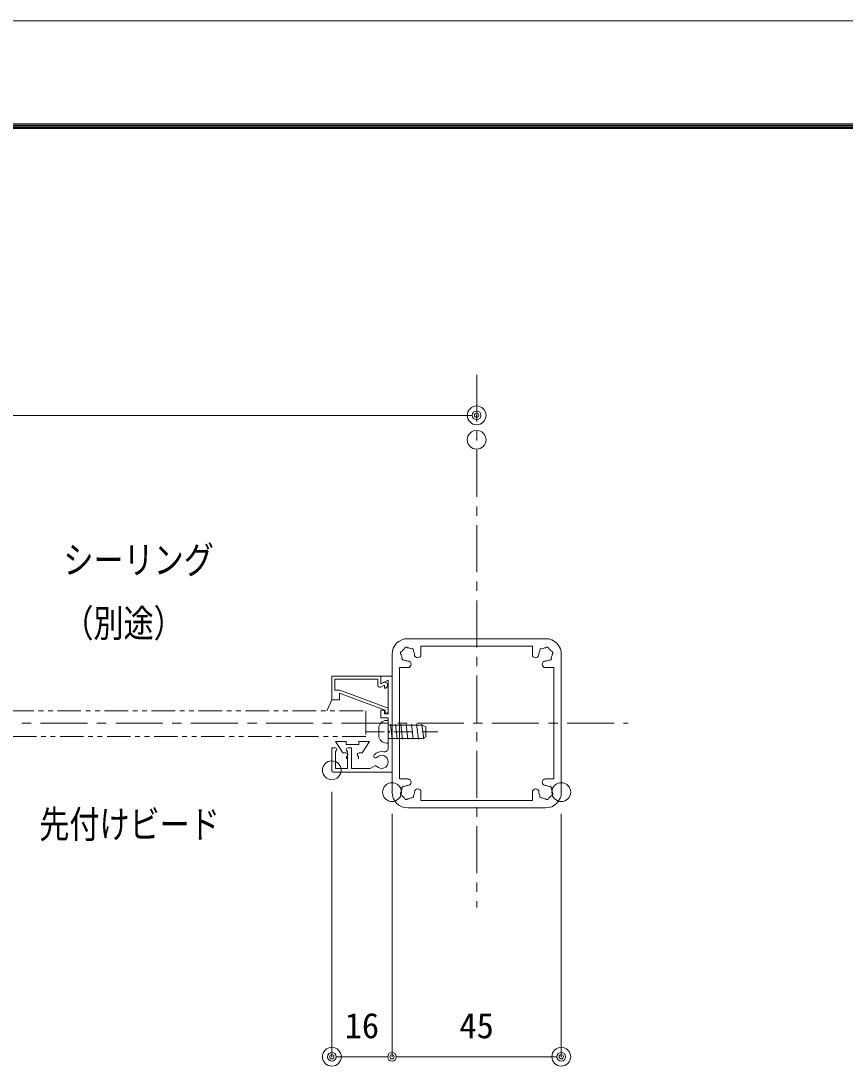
# Model space of a CAD drawing. Units: millimetres, scale not verified. Extents: x -3659 to 3659, y -1188 to 1188.
# Drawn here: x 2215 to 2653, y 632 to 1188 of the extents above; entities that cross this region are included whole.
import ezdxf
from ezdxf.enums import TextEntityAlignment as Align

# ---------------------------------------------------------------- set-up
doc = ezdxf.new("R2010")
doc.units = ezdxf.units.MM
doc.header["$LTSCALE"] = 20
doc.header["$PDMODE"] = 32
doc.header["$PDSIZE"] = 10
for name, pattern in [('USER1', [2, 1.25, -0.25, 0.25, -0.25]), ('USER2', [1.25, 0.625, -0.125, 0.125, -0.125, 0.125, -0.125]), ('USER3', [0.375, 0.25, -0.125])]:
    doc.linetypes.add(name, pattern=pattern)
for name, color, linetype, lineweight in [('0-0_0', 7, 'Continuous', 18), ('0-1_DEFPOINTS', 7, 'Continuous', 18), ('0-3_アンカー', 4, 'Continuous', 18), ('0-4_WAKU', 7, 'Continuous', 18), ('0-5_6ﾊｯﾁﾝｸﾞ', 4, 'Continuous', 18), ('0-6_51破線ｱﾙﾐ', 3, 'USER3', 18), ('0-8_3中心線', 2, 'USER1', 18), ('0-9_41ｱﾙﾐ', 6, 'Continuous', 18), ('0-A_1手摺寸法', 7, 'Continuous', 18), ('0-B_42ｱﾙﾐ部品', 6, 'Continuous', 18), ('0-D_CYAN', 4, 'Continuous', 18), ('0-E_2a', 1, 'USER2', 18)]:
    doc.layers.add(name, color=color, linetype=linetype, lineweight=lineweight)
doc.layers.add('0-2_MOJI', color=7, linetype='Continuous')
doc.styles.add('ＭＳ ゴシック', font='')
doc.styles.get('ＭＳ ゴシック').set_extended_font_data('MS Gothic')

# ---------------------------------------------------------------- blocks, each defined once
blk = doc.blocks.new('HK-013')
at = {"layer": '0-B_42ｱﾙﾐ部品'}
for p, q in [((18.3, 22.5), (-18.3, 22.5)), ((14.8, 20.5), (-14.8, 20.5)), ((-14.8, 20.5), (-14.8, 18.3)), ((14.8, 20.5), (14.8, 18.3)), ((-22.5, 18.3), (-22.5, -18.3)), ((-22.5, 18.3), (-22.5, 18.3)), ((22.5, 18.3), (22.5, -18.3)), ((-20.5, 14.8), (-20.5, -14.8)), ((-18.3, 14.8), (-20.5, 14.8)), ((18.3, 14.8), (20.5, 14.8)), ((20.5, 14.8), (20.5, -14.8)), ((-18.3, -14.8), (-20.5, -14.8)), ((18.3, -14.8), (20.5, -14.8)), ((-22.5, -18.3), (-22.5, -18.3)), ((-14.8, -20.5), (-14.8, -18.3)), ((14.8, -20.5), (14.8, -18.3)), ((14.8, -20.5), (-14.8, -20.5)), ((18.3, -22.5), (-18.3, -22.5))]:
    blk.add_line(p, q, dxfattribs=at)
for centre, radius, start, end in [((-18.3, 18.3), 4.2, 90, 180), ((18.3, 18.3), 4.2, 0, 90), ((-18.3, 18.3), 1.75, 135, 149.6411), ((-18.3, 18.3), 1.75, 120.3589, 135), ((-18.69, 19.75), 0.5, 105, 172.9757), ((-18.69, 19.75), 0.5, 37.0243, 105), ((-18.3, 18.3), 1.75, 75, 89.6411), ((-18.3, 18.3), 1.75, 60.3589, 75), ((-17.24, 19.36), 0.5, 45, 112.9757), ((-17.24, 19.36), 0.5, 337.0243, 45), ((17.24, 19.36), 0.5, 135, 202.9757), ((17.24, 19.36), 0.5, 67.0243, 135), ((18.3, 18.3), 1.75, 105, 119.6411), ((18.3, 18.3), 1.75, 90.3589, 105), ((18.69, 19.75), 0.5, 75, 142.9757), ((18.69, 19.75), 0.5, 7.0243, 75), ((18.3, 18.3), 1.75, 45, 59.6411), ((18.3, 18.3), 1.75, 30.3589, 45), ((-19.75, 18.69), 0.5, 165, 232.9757), ((-19.75, 18.69), 0.5, 97.0243, 165), ((-18.3, 18.3), 1.75, 180.3589, 195), ((-18.3, 18.3), 1.75, 195, 209.6411), ((-19.36, 17.24), 0.5, 157.0243, 225), ((-19.36, 17.24), 0.5, 225, 292.9757), ((-18.3, 18.3), 1.75, 240.3589, 255), ((-18.3, 18.3), 1.75, 15, 29.6411), ((-18.3, 18.3), 1.75, 0.3589, 15), ((-15.67, 18.3), 0.875, 180, 0), ((15.68, 18.3), 0.875, 180, 360), ((18.3, 18.3), 1.75, 165, 179.6411), ((18.3, 18.3), 1.75, 150.3589, 165), ((18.3, 18.3), 1.75, 285, 299.6411), ((19.36, 17.24), 0.5, 247.0243, 315), ((19.36, 17.24), 0.5, 315, 22.9757), ((19.75, 18.69), 0.5, 15, 82.9757), ((18.3, 18.3), 1.75, 330.3589, 345), ((18.3, 18.3), 1.75, 345, 359.6411), ((19.75, 18.69), 0.5, 307.0243, 15), ((-18.3, 18.3), 1.75, 255, 270), ((-18.3, 15.68), 0.875, 270, 90), ((18.3, 15.68), 0.875, 90, 270), ((18.3, 18.3), 1.75, 270, 285), ((-18.3, -18.3), 1.75, 105, 119.6411), ((-18.3, -18.3), 1.75, 90, 105), ((-18.3, -15.68), 0.875, 270, 90), ((18.3, -15.68), 0.875, 90, 270), ((18.3, -18.3), 1.75, 75, 90), ((18.3, -18.3), 1.75, 60.3589, 75), ((-18.3, -18.3), 4.2, 180, 270), ((-19.75, -18.69), 0.5, 127.0243, 195), ((-19.75, -18.69), 0.5, 195, 262.9757), ((-18.3, -18.3), 1.75, 165, 179.6411), ((-18.3, -18.3), 1.75, 150.3589, 165), ((-19.36, -17.24), 0.5, 135, 202.9757), ((-18.3, -18.3), 1.75, 210.3589, 225), ((-19.36, -17.24), 0.5, 67.0243, 135), ((-17.24, -19.36), 0.5, 315, 22.9757), ((-18.3, -18.3), 1.75, 330.3589, 345), ((-18.3, -18.3), 1.75, 345, 359.6411), ((-15.68, -18.3), 0.875, 360, 180), ((15.67, -18.3), 0.875, 0, 180), ((18.3, -18.3), 1.75, 180.3589, 195), ((18.3, -18.3), 1.75, 195, 209.6411), ((17.24, -19.36), 0.5, 157.0243, 225), ((18.3, -18.3), 4.2, 270, 360), ((19.36, -17.24), 0.5, 45, 112.9757), ((18.3, -18.3), 1.75, 315, 329.6411), ((19.36, -17.24), 0.5, 337.0243, 45), ((19.75, -18.69), 0.5, 277.0243, 345), ((18.3, -18.3), 1.75, 15, 29.6411), ((18.3, -18.3), 1.75, 0.3589, 15), ((19.75, -18.69), 0.5, 345, 52.9757), ((-18.3, -18.3), 1.75, 225, 239.6411), ((-18.69, -19.75), 0.5, 187.0243, 255), ((-18.69, -19.75), 0.5, 255, 322.9757), ((-18.3, -18.3), 1.75, 270.3589, 285), ((-18.3, -18.3), 1.75, 285, 299.6411), ((-17.24, -19.36), 0.5, 247.0243, 315), ((17.24, -19.36), 0.5, 225, 292.9757), ((18.3, -18.3), 1.75, 240.3589, 255), ((18.3, -18.3), 1.75, 255, 269.6411), ((18.69, -19.75), 0.5, 217.0243, 285), ((18.69, -19.75), 0.5, 285, 352.9757), ((18.3, -18.3), 1.75, 300.3589, 315)]:
    blk.add_arc(centre, radius, start, end, dxfattribs=at)
blk = doc.blocks.new('_ORIGIN2')
at = {"layer": '0-0_0'}
blk.add_line((-0.5, 0), (-1, 0), dxfattribs=at)
for radius in [0.5, 0.25]:
    blk.add_circle((0, 0), radius, dxfattribs=at)
blk = doc.blocks.new('D79')
at = {"layer": '0-1_DEFPOINTS'}
for p in [(4576.11, 1402.23), (3976.11, 1389.26), (4576.11, 1389.26)]:
    blk.add_point(p, dxfattribs=at)
at = {"layer": '0-A_1手摺寸法'}
for p, q in [((3976.11, 1400.76), (3976.11, 1402.23)), ((3980.71, 1402.23), (4571.51, 1402.23)), ((4576.11, 1400.76), (4576.11, 1402.23))]:
    blk.add_line(p, q, dxfattribs=at)
at = {"layer": '0-A_1手摺寸法', "xscale": 4.6, "yscale": 4.6, "rotation": 180}
blk.add_blockref('_ORIGIN2', (3976.11, 1402.23), dxfattribs=at)
at = {"layer": '0-A_1手摺寸法', "xscale": 4.6, "yscale": 4.6}
blk.add_blockref('_ORIGIN2', (4576.11, 1402.23), dxfattribs=at)
at = {"layer": '0-A_1手摺寸法', "style": 'ＭＳ ゴシック'}
blk.add_text('W', height=13.49, dxfattribs=at).set_placement((4271.51, 1407.98), align=Align.BOTTOM_LEFT)
blk = doc.blocks.new('D80')
at = {"layer": '0-1_DEFPOINTS'}
for p in [(4531.11, 1201.9), (4621.11, 1201.9), (4621.11, 1061.24)]:
    blk.add_point(p, dxfattribs=at)
at = {"layer": '0-A_1手摺寸法'}
for p, q in [((4531.11, 1190.4), (4531.11, 1061.24)), ((4621.11, 1190.4), (4621.11, 1061.24)), ((4535.71, 1061.24), (4616.51, 1061.24))]:
    blk.add_line(p, q, dxfattribs=at)
at = {"layer": '0-A_1手摺寸法', "xscale": 4.6, "yscale": 4.6, "rotation": 180}
blk.add_blockref('_ORIGIN2', (4531.11, 1061.24), dxfattribs=at)
at = {"layer": '0-A_1手摺寸法', "xscale": 4.6, "yscale": 4.6}
blk.add_blockref('_ORIGIN2', (4621.11, 1061.24), dxfattribs=at)
at = {"layer": '0-A_1手摺寸法', "style": 'ＭＳ ゴシック'}
blk.add_text('45', height=13.49, dxfattribs=at).set_placement((4566.91, 1066.99), align=Align.BOTTOM_LEFT)
blk = doc.blocks.new('D81')
at = {"layer": '0-1_DEFPOINTS'}
for p in [(4499.11, 1213.5), (4531.11, 1201.9), (4499.11, 1061.24)]:
    blk.add_point(p, dxfattribs=at)
at = {"layer": '0-A_1手摺寸法'}
for p, q in [((4499.11, 1202), (4499.11, 1061.24)), ((4531.11, 1190.4), (4531.11, 1061.24)), ((4526.51, 1061.24), (4503.71, 1061.24))]:
    blk.add_line(p, q, dxfattribs=at)
at = {"layer": '0-A_1手摺寸法', "xscale": 4.6, "yscale": 4.6, "rotation": 180}
blk.add_blockref('_ORIGIN2', (4499.11, 1061.24), dxfattribs=at)
at = {"layer": '0-A_1手摺寸法', "xscale": 4.6, "yscale": 4.6}
blk.add_blockref('_ORIGIN2', (4531.11, 1061.24), dxfattribs=at)
at = {"layer": '0-A_1手摺寸法', "style": 'ＭＳ ゴシック'}
blk.add_text('16', height=13.49, dxfattribs=at).set_placement((4505.91, 1066.99), align=Align.BOTTOM_LEFT)
blk = doc.blocks.new('A$C43F735A4')
at = {"layer": '0-5_6ﾊｯﾁﾝｸﾞ'}
for p, q in [((5, 15.42), (1, 14.95)), ((5, 15.42), (1, 14.95)), ((5, 14.01), (1, 13.54)), ((5, 14.01), (1, 13.54)), ((1.25, 14.99), (1.66, 15.99)), ((1.25, 5.99), (1.25, 14.99)), ((4.34, 15.99), (1.66, 15.99)), ((4.75, 14.99), (4.34, 15.99)), ((4.75, 5.99), (4.75, 14.99)), ((5, 12.6), (1, 12.13)), ((5, 12.6), (1, 12.13)), ((5, 11.19), (1, 10.72)), ((5, 11.19), (1, 10.72)), ((5, 9.78), (1, 9.31)), ((5, 9.78), (1, 9.31)), ((5, 8.37), (1, 7.9)), ((5, 8.37), (1, 7.9)), ((0, 5.49), (0, 5.79)), ((5.8, 5.99), (0.2, 5.99)), ((5, 7.06), (1, 6.59)), ((5, 7.06), (1, 6.59)), ((6, 5.49), (6, 5.79)), ((4, 3.49), (2, 3.49))]:
    blk.add_line(p, q, dxfattribs=at)
for centre, radius, start, end in [((0.2, 5.79), 0.2, 90, 180), ((5.8, 5.79), 0.2, 0, 90), ((2, 5.49), 2, 180, 270), ((4, 5.49), 2, 270, 0)]:
    blk.add_arc(centre, radius, start, end, dxfattribs=at)
at = {"layer": '0-6_51破線ｱﾙﾐ'}
blk.add_line((3, 0), (3, 19.15), dxfattribs=at)
blk = doc.blocks.new('A$C02485ABF')
at = {"layer": '0-9_41ｱﾙﾐ'}
for p, q in [((3.55, 15), (3.55, 13)), ((3.55, 15), (9.8, 15)), ((6.1, 14.2), (6.1, 12.86)), ((6.1, 14.2), (9, 14.2)), ((9, 14.2), (9, 2.8)), ((9.8, 15), (9.8, 2)), ((5.3, 13), (0.8, 0.8)), ((6.1, 12.86), (1.36, 0)), ((3.55, 13), (5.3, 13)), ((7.48, 2.8), (9, 2.8)), ((0.4, 0.8), (0.8, 0.8)), ((1.36, 0), (0.4, 0)), ((6.61, 1), (7.41, 1)), ((7.41, 1), (6.94, 1.93)), ((7.8, 2), (9.8, 2)), ((8.12, 1.36), (7.8, 2))]:
    blk.add_line(p, q, dxfattribs=at)
for centre, radius, start, end in [((7.48, 2.2), 0.6, 90, 206.5651), ((0.4, 0.4), 0.4, 90, 270), ((7.41, 1), 0.8, 180, 270), ((7.41, 1), 0.8, 270, 26.565)]:
    blk.add_arc(centre, radius, start, end, dxfattribs=at)
blk = doc.blocks.new('A$C42A839BC')
at = {"layer": '0-9_41ｱﾙﾐ'}
for p, q in [((0, 1), (0, 15.5)), ((0, 0), (0, 15.5)), ((0.88, 16), (0.5, 16)), ((0.88, 16), (6.5, 16)), ((1, 11.8), (1, 15)), ((1, 15), (5.52, 15)), ((6.5, 15.15), (6.5, 16)), ((1, 11.8), (5.52, 11.8)), ((6.5, 10.8), (6.5, 11.65)), ((1, 10.8), (6.5, 10.8)), ((1, 6.48), (1, 10.8)), ((1, 5.78), (1, 10.8)), ((1.68, 4.6), (1, 5.78)), ((14.5, 3), (14.5, 1)), ((16.5, 3), (14.5, 3)), ((16.5, 2), (16.5, 3)), ((23.5, 3), (24.5, 1)), ((25.5, 3), (23.5, 3)), ((25.5, 0), (25.5, 3)), ((25.5, 0), (0, 0)), ((6.42, 1), (6.67, 1)), ((10.45, 1), (6.67, 1)), ((10.45, 1), (6.67, 1)), ((10.58, 0.79), (10.45, 1)), ((10.92, 0.79), (11.05, 1)), ((14.5, 1), (11.05, 1)), ((13, 1), (11.05, 1)), ((16.5, 2), (15.5, 2)), ((15.5, 1), (15.5, 2)), ((15.5, 1), (24.5, 1))]:
    blk.add_line(p, q, dxfattribs=at)
for centre, radius, start, end in [((0.5, 15.5), 0.5, 90, 180), ((6, 15.15), 0.5, 197.4576, 0), ((6, 11.65), 0.5, 0, 162.5424), ((2.75, 2.75), 1.75, 132.7587, 47.2413), ((1.22, 4.4), 0.5, 312.7587, 23.6206), ((4.28, 4.4), 0.5, 47.6818, 226.8007), ((2.75, 2.75), 2.75, 348.463, 47.2413), ((6.42, 2), 1, 168.463, 270), ((10.75, 0.9), 0.2, 212.3335, 327.6665)]:
    blk.add_arc(centre, radius, start, end, dxfattribs=at)
blk = doc.blocks.new('A$C11FF1953')
at = {"layer": '0-3_アンカー'}
for p, q in [((4.57, 3.26), (3.8, 3.26)), ((3.8, 3.26), (3.8, -0.06)), ((4.57, -0.06), (3.8, -0.06))]:
    blk.add_line(p, q, dxfattribs=at)
at = {"layer": '0-5_6ﾊｯﾁﾝｸﾞ'}
for p, q in [((1.57, 4.2), (4.57, 6.1)), ((4.57, 6.1), (4.57, 3.26)), ((0.59, 3.2), (0, 3.2)), ((1.57, 4.2), (1.57, 3.35)), ((0.59, 0), (0, 0)), ((4.57, -0.06), (4.57, -2.9))]:
    blk.add_line(p, q, dxfattribs=at)
blk.add_lwpolyline([(1.57, -0.15), (1.57, -1), (4.57, -2.9)], dxfattribs=at)
for centre, start, end in [((1.07, 3.35), 197.4576, 0), ((1.07, -0.15), 0, 162.5424)]:
    blk.add_arc(centre, 0.5, start, end, dxfattribs=at)

msp = doc.modelspace()

# ---------------------------------------------------------------- linework, layer by layer
at = {"layer": '0-1_DEFPOINTS', "color": 5}
msp.add_line((3658.91, 1188), (294.91, 1188), dxfattribs=at)
at = {"layer": '0-4_WAKU'}
for p, q in [((3576.11, 1133.2), (373.71, 1133.2)), ((3575.51, 1132.6), (374.31, 1132.6)), ((3574.91, 1132), (374.91, 1132)), ((3574.31, 1131.4), (375.51, 1131.4)), ((3573.71, 1130.8), (376.11, 1130.8))]:
    msp.add_line(p, q, dxfattribs=at)
at = {"layer": '0-8_3中心線'}
for p, q in [((2457.47, 999.9), (2457.47, 716.56)), ((1745.59, 814.55), (2538.08, 814.55))]:
    msp.add_line(p, q, dxfattribs=at)
at = {"layer": '0-D_CYAN'}
msp.add_line((2380.47, 827.05), (2377.75, 821.15), dxfattribs=at)
at = {"layer": '0-E_2a'}
msp.add_line((2398.47, 807.55), (2184.62, 807.55), dxfattribs=at)
msp.add_lwpolyline([(2184.62, 821.15), (2398.47, 821.15), (2398.47, 807.55)], dxfattribs=at)

# ---------------------------------------------------------------- block references
at = {"layer": '0-2_MOJI', "xscale": 2, "yscale": 2, "rotation": 270}
msp.add_blockref('A$C43F735A4', (2398.48, 816.05), dxfattribs=at)
at = {"layer": '0-3_アンカー', "xscale": 2, "yscale": 2, "rotation": 90}
msp.add_blockref('A$C11FF1953', (2394.67, 795.66), dxfattribs=at)
at = {"layer": '0-9_41ｱﾙﾐ', "xscale": -2, "yscale": 2}
msp.add_blockref('HK-013', (2457.47, 814.55), dxfattribs=at)
at = {"layer": '0-A_1手摺寸法'}
for name in ['D79', 'D81', 'D80']:
    msp.add_blockref(name, (-2118.65, -423.94), dxfattribs=at)
at = {"layer": '0-B_42ｱﾙﾐ部品', "xscale": 2, "yscale": 2, "rotation": 90}
for name, p in [('A$C02485ABF', (2410.47, 819.95)), ('A$C42A839BC', (2412.47, 788.55))]:
    msp.add_blockref(name, p, dxfattribs=at)

# ---------------------------------------------------------------- texts
at = {"layer": '0-0_0', "style": 'ＭＳ ゴシック', "width": 0.8}
for s, p in [('シーリング', (2237.77, 889.71)), ('（別途）', (2237.77, 856.04)), ('先付けビード', (2224.96, 749.16))]:
    msp.add_text(s, height=14.66, dxfattribs=at).set_placement(p, align=Align.BOTTOM_LEFT)

doc.saveas('drawing.dxf')
